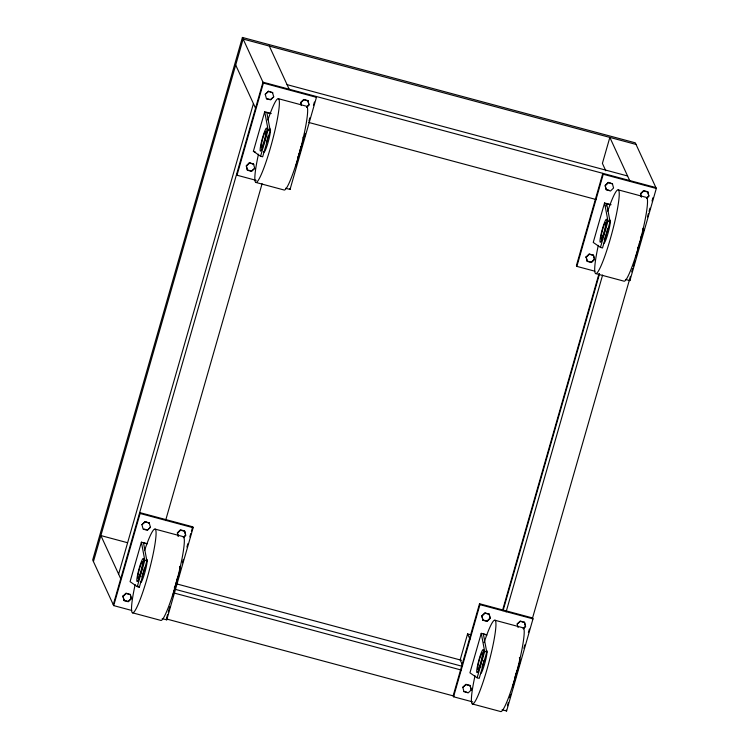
<?xml version="1.0" encoding="UTF-8"?>
<svg xmlns="http://www.w3.org/2000/svg" width="749" height="749" viewBox="0 0 749 749"><rect width="100%" height="100%" fill="white"/><g stroke="black" fill="none" stroke-linecap="round" stroke-linejoin="round"><path stroke-width="1.12" d="M625.387 279.396L629.909 280.613L656.302 188.476L635.302 142.834L242.404 37.45L92.698 559.971L113.698 605.613L131.749 610.454M93.438 561.563L243.135 39.051L636.041 144.435M118.623 574.137L253.424 103.615M113.277 604.705L262.974 82.184L655.881 187.568M113.698 605.613L140.091 513.486L139.67 512.569L192.718 526.8L193.13 527.717L166.737 619.844L162.224 618.627M256.186 180.369L237.002 175.219L263.395 83.092L242.404 37.45M146.813 543.634L141.392 542.182L130.073 581.664L137.273 586.636L139.351 587.197L146.898 560.87L143.471 542.735L146.982 543.999M270.286 113.605L266.775 112.35L270.202 130.485L262.665 156.803L260.586 156.251L253.387 151.27L264.697 111.788L271.232 113.539M137.273 586.636L144.819 560.318L141.392 542.182M260.586 156.251L268.123 129.923L264.697 111.788M165.576 520.602L262.094 183.702M172.645 596.12L180.181 569.802L179.535 566.403M295.949 165.735L303.485 139.408L303.055 137.142M166.643 617.803L167.607 614.433M168.253 612.186L169.864 606.568M173.403 594.21L174.367 590.839M177.906 578.481L178.871 575.11M182.41 562.752L183.383 559.381M186.922 547.023L187.887 543.652M189.815 536.911L190.78 533.541M191.426 531.294L192.718 526.8M299.928 152.59L300.892 149.22M304.431 136.861L305.395 133.491M308.934 121.132L309.908 117.762M313.447 105.394L314.411 102.023M285.528 188.242L290.041 189.45L316.443 97.323L316.022 96.406M470.868 634.806L467.591 633.926L460.148 659.925L462.564 665.187M502.083 709.79L506.596 710.998L532.998 618.871L532.576 617.962L479.529 603.731L453.136 695.858L453.557 696.776L472.741 701.916M453.557 696.776L479.95 604.64L479.529 603.731M576.861 266.382L603.254 174.255L602.833 173.337L576.44 265.464L576.861 266.382L594.921 271.222M486.672 634.796L481.251 633.336L469.941 672.817L477.141 677.798L479.22 678.351L486.756 652.033L483.33 633.897L486.841 635.152M611.09 204.702L604.555 202.951L593.245 242.433L600.445 247.404L602.524 247.966L610.061 221.638L606.634 203.503L606.175 206.059M477.141 677.798L484.678 651.471L481.251 633.336M600.445 247.404L607.982 221.086L604.555 202.951M502.757 609.639L599.013 273.657M503.028 610.735L599.546 273.844M506.09 611.933L602.617 275.042M512.503 687.282L520.04 660.955L519.394 657.556M635.807 256.888L643.344 230.57L642.923 228.305M507.419 705.755L508.356 702.506M509.723 697.731L510.687 694.36M512.7 687.339L513.627 684.09M514.226 682.002L515.883 676.225M517.166 671.741L518.13 668.37M518.729 666.273L520.386 660.506M523.879 648.297L524.89 644.786M528.391 632.568L529.393 629.066M532.286 618.955L630.452 276.325M631.735 271.831L632.708 268.46M633.308 266.344L634.955 260.596M636.247 256.102L637.212 252.731M637.811 250.625L639.468 244.867M642.96 232.658L643.971 229.138M647.464 216.929L648.475 213.409M649.055 211.396L649.982 208.147M652.014 201.05L652.988 197.68M272.496 92.361L273.713 96.855L270.614 99.87L266.457 98.756L265.23 94.262L268.339 91.247L272.655 92.726L268.339 91.247M268.498 91.612L265.23 94.262M266.457 98.756L270.445 99.514L273.713 96.855M301.388 105.572L300.602 102.473L303.701 99.448L307.858 100.572L309.084 105.066L306.753 107.322M301.295 104.897L300.77 102.828L303.869 99.814L308.026 100.928M306.594 106.957L308.916 104.701L307.858 100.572M253.499 163.862L254.716 168.356L251.617 171.371L247.46 170.257L246.234 165.763L249.342 162.748L253.668 164.228L249.342 162.748M247.46 170.257L246.402 166.128L249.501 163.113M247.292 169.892L251.449 171.006L254.716 168.356M149.182 522.755L150.409 527.249L147.31 530.264L143.143 529.15L141.926 524.656L145.025 521.641L149.351 523.12L145.025 521.641M145.194 521.997L141.926 524.656M178.084 535.956L177.298 532.857L180.397 529.843L184.554 530.957L185.78 535.451L183.449 537.716M178.253 536.321L177.466 533.222L180.565 530.208L184.722 531.322M183.28 537.351L185.612 535.086L184.554 530.957M122.93 596.157L126.038 593.133L130.354 594.612L131.412 598.751L128.313 601.765L124.156 600.651L122.93 596.157L124.156 600.651M123.098 596.513L126.197 593.498L130.354 594.612M123.988 600.286L128.145 601.4L131.244 598.385L130.195 594.257M612.354 183.524L613.571 188.018L610.472 191.032L606.147 189.553L605.089 185.424L608.197 182.41L612.523 183.88L608.197 182.41M606.316 189.918L605.258 185.78L608.357 182.765M641.256 196.725L640.461 193.626L643.56 190.611L647.726 191.725L648.943 196.219L646.621 198.485M641.416 197.09L640.629 193.991L643.728 190.976L647.885 192.09M646.453 198.12L648.774 195.854L647.726 191.725M586.092 256.916L589.201 253.902L593.526 255.381L594.575 259.51L591.476 262.534L587.319 261.41L586.092 256.916L587.319 261.41M586.261 257.281L589.369 254.267L593.526 255.381M587.15 261.055L591.307 262.169L594.416 259.154L593.358 255.016M481.785 615.809L484.884 612.794L489.209 614.274L490.267 618.402L487.168 621.427L483.011 620.303L481.785 615.809L483.011 620.303M481.953 616.174L485.052 613.159L489.209 614.274M482.843 619.947L487 621.061L490.099 618.047L489.05 613.908M518.111 627.475L517.156 624.02L520.255 621.005L524.581 622.475L525.639 626.613L523.308 628.87M524.581 622.475L520.424 621.361L517.156 624.02M523.148 628.514L525.47 626.248L524.412 622.119M464.015 691.804L462.788 687.31L465.897 684.296L470.054 685.41L471.271 689.904L468.172 692.919L463.846 691.439M470.222 685.775L466.056 684.661L462.788 687.31M287.073 84.646L627.587 175.978M263.395 83.092L316.443 97.323M603.254 174.255L656.302 188.476M278.413 98.709L306.687 106.292A43.358 5.149 -75 0 1 300.19 150.1A43.358 5.149 -75 0 1 284.077 190.003L255.802 182.419M618.271 189.862L646.546 197.455A43.358 5.149 -75 0 1 640.049 241.262A43.358 5.149 -75 0 1 623.936 281.156L595.661 273.572M607.186 189.834L609.265 190.386M308.785 122.462L596.307 199.58M606.802 203.868L610.145 204.767M268.123 129.923L270.202 130.485M607.982 221.086L610.061 221.638M253.387 151.27L255.624 152.197M140.091 513.486L193.13 527.717M479.95 604.64L532.998 618.871M155.099 529.103L183.383 536.687A43.358 5.149 -75 0 1 176.876 580.494A43.358 5.149 -75 0 1 160.773 620.397L132.489 612.804M494.967 620.256L523.242 627.84A43.358 5.149 -75 0 1 516.744 671.647A43.358 5.149 -75 0 1 500.632 711.55L472.357 703.966M144.023 529.066L146.102 529.627M127.077 542.594L100.881 535.572L120.72 578.705M144.819 560.318L146.898 560.87M484.678 651.471L486.756 652.033M175.856 583.677L461.506 660.29M175.257 589.332L461.656 666.151M173.974 592.993L461.496 670.112M464.886 691.72L466.964 692.282M166.531 618.983L454.053 696.102M137.554 585.952L139.351 587.197M629.684 180.546L609.845 137.404L602.402 163.404L605.782 170.772M629.488 279.695L629.909 280.613M269.331 46.073L289.17 89.206M235.692 65.041L255.531 108.174M289.629 188.542L290.041 189.45M506.184 710.089L506.596 710.998M467.591 633.926L470.016 639.187M236.581 174.311L237.002 175.219M471.271 689.904L470.054 685.41M150.409 527.249L147.31 530.264M166.315 618.927L166.737 619.844M607.542 228.848A11.965 1.423 -75 0 1 607.046 230.851M606.784 231.853A11.965 1.423 -75 0 1 604.19 239.858M607.748 211.181A43.358 5.149 -75 0 1 618.674 201.2A43.358 5.149 -75 0 1 600.558 266.906A43.358 5.149 -75 0 1 598.32 245.354M641.256 235.851A11.965 1.423 -75 0 1 640.826 237.779M639.786 241.787A11.965 1.423 -75 0 1 639.215 243.753M638.326 246.487A11.965 1.423 -75 0 1 637.745 248.078M609.63 220.431A11.965 1.423 -75 0 1 608.684 230.748A11.965 1.423 -75 0 1 603.844 243.266M483.994 660.225A11.965 1.423 -75 0 1 483.47 662.247M483.199 663.249A11.965 1.423 -75 0 1 482.028 667.078M484.079 642.642A43.358 5.149 -75 0 1 495.445 631.033A43.358 5.149 -75 0 1 477.356 697.076A43.358 5.149 -75 0 1 475.016 675.748M516.754 671.17A11.965 1.423 -75 0 1 515.022 676.871M486.326 650.815A11.965 1.423 -75 0 1 485.38 661.142A11.965 1.423 -75 0 1 480.54 673.66M144.379 568.079A11.965 1.423 -75 0 1 142.759 574.062M142.469 574.998A11.965 1.423 -75 0 1 141.879 576.786M144.585 550.412A43.358 5.149 -75 0 1 155.511 540.432A43.358 5.149 -75 0 1 137.395 606.147A43.358 5.149 -75 0 1 135.157 584.585M177.663 577.011A11.965 1.423 -75 0 1 177.167 579.005M176.895 580.016A11.965 1.423 -75 0 1 176.043 582.984M175.163 585.718A11.965 1.423 -75 0 1 174.302 588.021M146.467 559.662A11.965 1.423 -75 0 1 145.128 571.496A11.965 1.423 -75 0 1 140.447 581.964M268.114 135.766A11.965 1.423 -75 0 1 267.683 137.694M267.44 138.677A11.965 1.423 -75 0 1 266.354 142.694M267.889 120.027A43.358 5.149 -75 0 1 278.815 110.037A43.358 5.149 -75 0 1 260.699 175.753A43.358 5.149 -75 0 1 258.461 154.2M300.967 146.617A11.965 1.423 -75 0 1 299.347 152.59M299.057 153.536A11.965 1.423 -75 0 1 298.467 155.324M298.177 156.148A11.965 1.423 -75 0 1 297.615 157.627M269.771 129.268A11.965 1.423 -75 0 1 268.432 141.102A11.965 1.423 -75 0 1 263.751 151.579M602.964 237.002A11.965 1.423 -75 0 0 606.493 219.214A11.965 1.423 -75 0 0 600.67 236.066A11.965 1.423 -75 0 0 602.964 237.002M603.076 235.261A8.642 1.03 -75 0 0 605.632 222.416A8.642 1.03 -75 0 0 601.419 234.587A8.642 1.03 -75 0 0 603.076 235.261M479.66 667.387A11.965 1.423 -75 0 0 483.189 649.598A11.965 1.423 -75 0 0 477.366 666.46A11.965 1.423 -75 0 0 479.66 667.387M479.772 665.655A8.642 1.03 -75 0 0 482.319 652.81A8.642 1.03 -75 0 0 478.115 664.981A8.642 1.03 -75 0 0 479.772 665.655M139.801 576.234A11.965 1.423 -75 0 0 143.331 558.445A11.965 1.423 -75 0 0 137.498 575.298A11.965 1.423 -75 0 0 139.801 576.234M139.913 574.502A8.642 1.03 -75 0 0 142.46 561.656A8.642 1.03 -75 0 0 138.256 573.828A8.642 1.03 -75 0 0 139.913 574.502M263.105 145.84A11.965 1.423 -75 0 0 266.635 128.051A11.965 1.423 -75 0 0 260.811 144.903A11.965 1.423 -75 0 0 263.105 145.84M263.217 144.108A8.642 1.03 -75 0 0 265.764 131.262A8.642 1.03 -75 0 0 261.56 143.433A8.642 1.03 -75 0 0 263.217 144.108"/></g></svg>
